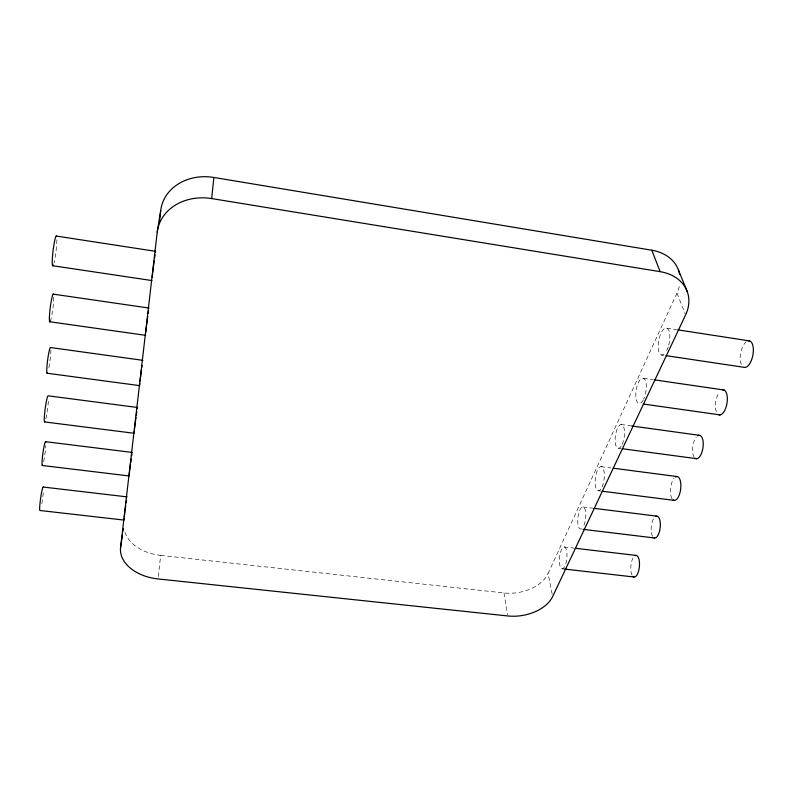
<?xml version="1.0" encoding="UTF-8"?>
<svg xmlns="http://www.w3.org/2000/svg" width="793" height="793" viewBox="0 0 793 793"><rect width="100%" height="100%" fill="white"/><g stroke="black" fill="none" stroke-linecap="round" stroke-linejoin="round"><path stroke-width="0.59" stroke-dasharray="3.96 2.97" d="M158.243 576.58L160.682 555.407A40.621 27.646 4.8 0 1 124.907 532.182M552.176 594.096L548.052 573.557L676.974 293.152A45.072 34.704 -20.8 0 0 679.799 283.775M160.682 555.407L503.991 592.956A35.943 23.661 -8.7 0 0 548.052 573.557M561.979 568.779L564.428 569.057M564.309 546.982A10.963 3.687 -84.3 0 1 565.776 563.764A10.963 3.687 -84.3 0 1 559.452 562.911A10.963 3.687 -84.3 0 1 564.309 546.982L574.063 548.122M582.895 506.975L592.589 508.174M598.428 490.758L600.876 491.065M600.965 466.601L610.749 467.88M618.54 448.223L620.978 448.551M621.008 424.513L631.981 426.019M643.579 378.291L653.333 379.708M661.184 354.907L663.612 355.274M666.744 328.143L676.498 329.65M676.974 293.152L685.142 313.79M503.991 592.956L507.54 614.744M581.606 528.743A11.092 3.866 -83.6 0 1 578.176 515.767A11.092 3.866 -83.6 0 1 584.956 509.156A11.092 3.866 -83.6 0 1 582.657 527.722M643.282 399.93A12.857 4.907 -81 0 1 635.808 394.319A12.857 4.907 -81 0 1 643.787 378.4A12.857 4.907 -81 0 1 643.688 399.117M664.098 354.134A13.699 5.373 -79.8 0 1 658.339 343.468A13.699 5.373 -79.8 0 1 666.536 328.084A13.699 5.373 -79.8 0 1 668.549 345.788M668.202 346.898A13.699 5.373 -79.8 0 1 665.605 352.419M43.258 492.879A11.845 0.991 -82 0 1 41.642 504.517M632.051 575.183A10.844 4.272 -84.7 0 1 632.913 558.173M652.53 536.306A10.973 4.48 -83.9 0 1 654.443 517.492M672.028 498.767A12.014 5.065 -83 0 1 674.1 478.179M694.242 457.293A11.826 5.135 -81.9 0 1 696.254 437.092M716.357 411.795A12.688 5.67 -80.6 0 1 719.479 392.029M741.257 364.473A13.521 6.195 -79.2 0 1 746.272 341.763M45.816 445.488A12.014 1.051 -82.2 0 1 45.637 447.995M45.34 450.88A12.014 1.051 -82.2 0 1 43.496 462.2M48.363 401.208A13.194 1.19 -82.4 0 1 45.36 420.558M50.901 350.01A13.025 1.219 -82.6 0 1 48.492 369.617M53.785 297.157A14.026 1.358 -82.8 0 1 50.474 320.868M56.898 239.803A14.998 1.487 -83.1 0 1 53.934 263.197M602.006 487.051A12.163 4.371 -82.9 0 0 602.065 466.948A12.163 4.371 -82.9 0 0 595.146 482.035A12.163 4.371 -82.9 0 0 602.006 487.051M622.198 444.288A11.974 4.441 -82 0 0 622.148 424.751A11.974 4.441 -82 0 0 615.11 440.046A11.974 4.441 -82 0 0 622.198 444.288"/><path stroke-width="1.19" d="M42.297 465.491L129.11 475.949L129.646 470.715M44.567 421.926L134.086 433.275L134.245 431.233M137.496 408.157L137.526 407.493L48.204 395.826A13.194 1.19 -82.4 0 0 45.062 409.703A13.194 1.19 -82.4 0 0 44.914 421.678M47.045 373.235L139.627 385.626L139.806 383.366M49.662 321.75L145.476 335.3L145.525 334.378M124.065 518.642L123.976 520.069L39.947 510.494A11.845 0.991 -82 0 1 40.77 497.31A11.845 0.991 -82 0 1 43.407 487.447M651.826 250.221L660.123 271.662A46.113 34.981 -20.2 0 1 685.598 314.94L552.662 596.514A36.617 23.641 -8.6 0 1 507.728 615.953L157.976 578.93A41.424 27.676 4.5 0 1 120.576 547.557L157.242 232.121A48.651 40.532 10.1 0 1 211.681 198.577L213.872 177.454L651.826 250.221A45.072 34.704 -20.8 0 1 679.66 274.467M145.704 332.594L146.358 326.914M152.137 277.203L154.179 260.838M159.423 221.614L160.721 210.551A47.491 40.086 11 0 1 213.872 177.454M140.054 381.106L141.541 369.518M134.483 429.033L135.226 423.026M124.273 516.838L124.907 511.654M146.507 325.745L147.121 321.006M129.745 469.882L130.518 463.925M135.375 421.886L135.98 417.396M125.046 510.642L125.72 505.597M147.28 319.797L147.756 316.308M130.657 462.904L131.192 458.978M141.828 367.446L142.106 365.474M136.277 415.264L136.812 411.517M154.506 258.528L155.071 254.672M126.117 502.762L126.474 500.333M148.192 313.195L148.578 310.687M120.576 547.557L122.509 534.611M123.044 531.082L123.391 528.723M131.678 455.638L131.965 453.834M157.242 232.121L160.721 210.551M137.239 408.791L137.526 407.493M155.487 252.105L155.666 251.341L56.263 236.046M142.938 360.349L50.623 347.552A13.025 1.219 -82.6 0 0 47.55 360.696A13.025 1.219 -82.6 0 0 47.382 373.116M564.428 569.057L634.004 576.997M575.282 548.27L636.214 555.427M43.199 487.041L127.068 496.884M582.994 529.327L654.602 537.971M593.808 508.323L656.812 516.154M45.597 441.691L132.253 452.436M602.105 491.224L674.397 500.403M613.197 468.197L676.796 476.524M622.208 448.719L696.68 458.701M631.981 426.019L699.01 435.268M643.341 404.024L720.094 414.898M654.552 379.887L724.029 390.007M53.161 294.124L149.044 308.061M666.041 355.641L743.794 367.288A13.521 6.195 -79.2 0 0 753.013 354.382A13.521 6.195 -79.2 0 0 747.987 340.891M52.903 265.754L151.909 280.553M677.718 329.838L749.623 340.921M211.681 198.577L660.123 271.662M678.461 270.046L687.253 291.636M635.074 555.655A10.844 4.272 -84.7 0 1 639.376 566.876A10.844 4.272 -84.7 0 1 632.953 576.442M655.623 516.461A10.973 4.48 -83.9 0 1 660.222 527.385A10.973 4.48 -83.9 0 1 653.491 537.495M675.438 476.96A12.014 5.065 -83 0 1 680.741 488.438A12.014 5.065 -83 0 1 673.128 499.977M697.622 435.803A11.826 5.135 -81.9 0 1 703.123 446.558A11.826 5.135 -81.9 0 1 695.372 458.384M722.552 389.849A12.688 5.67 -80.6 0 1 727.012 403.102A12.688 5.67 -80.6 0 1 718.627 414.67M42.614 465.144A12.014 1.051 -82.2 0 1 42.921 453.229A12.014 1.051 -82.2 0 1 45.796 442.226M50.474 320.868A14.026 1.358 -82.8 0 1 50.018 309.528A14.026 1.358 -82.8 0 1 53.508 294.223M53.379 264.951A14.998 1.487 -83.1 0 1 52.943 251.896A14.998 1.487 -83.1 0 1 56.62 236.344"/></g></svg>
